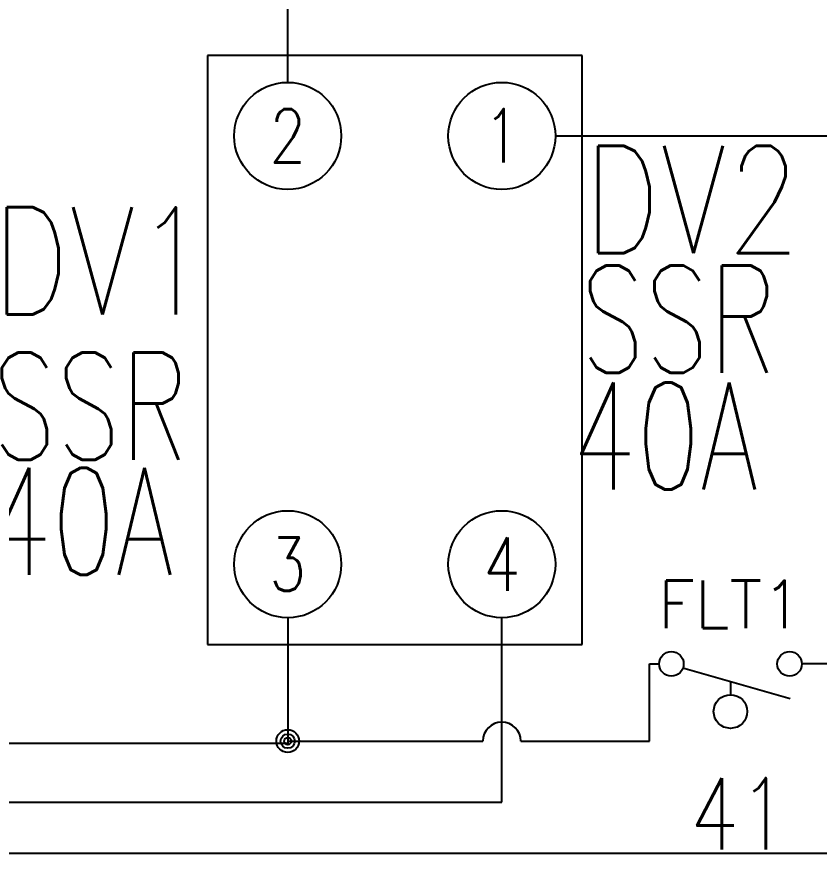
# Model space of a CAD drawing. Header units: millimetres. Extents: x 123.5 to 144.3, y 105.4 to 121.6.
# Drawn here: x 133.332 to 135.44, y 111.296 to 113.494 of the extents above; entities that cross this region are included whole.
import ezdxf
from ezdxf.enums import TextEntityAlignment as Align

# ---------------------------------------------------------------- set-up
doc = ezdxf.new("R2010")
doc.units = ezdxf.units.MM
for name, color, linetype in [('DESC', 250, 'Continuous'), ('SYMS', 7, 'Continuous'), ('TAGS', 250, 'Continuous'), ('TERMS', 250, 'Continuous'), ('WIREFIXED', 7, 'Continuous'), ('WIRES', 7, 'Continuous')]:
    doc.layers.add(name, color=color, linetype=linetype)
doc.styles.add('WD', font='romans.shx')

# ---------------------------------------------------------------- blocks, each defined once
blk = doc.blocks.new('VDV1TF')
for p, q in [((-0.09375, 0.34375), (-0.09375, -0.34375)), ((0.34375, 0.34375), (-0.09375, 0.34375)), ((0.34375, -0.34375), (0.34375, 0.34375)), ((-0.09375, -0.34375), (0.34375, -0.34375))]:
    blk.add_line(p, q)
for centre in [(0, 0.25), (0.25, 0.25), (0, -0.25), (0.25, -0.25)]:
    blk.add_circle(centre, 0.0625)
at = {"style": 'WD', "width": 0.7}
for tag, p in [('INST', (0.13052, 0.5446)), ('LOC', (0.13052, 0.375)), ('RATING2', (0.125, -0.15625))]:
    blk.add_attdef(tag, text='', height=0.125, dxfattribs=at).set_placement(p, align=Align.CENTER)
at = {"style": 'WD', "flags": 1}
for tag, p in [('X2TERM02', (0, 0.3125)), ('X2TERM04', (0.25, 0.3125)), ('X4TERM02', (-0.0625, 0.25)), ('X1TERM04', (0.3125, 0.25)), ('X4TERM01', (-0.0625, -0.25)), ('X1TERM03', (0.3125, -0.25)), ('X8TERM01', (0, -0.3125)), ('X8TERM03', (0.25, -0.3125))]:
    blk.add_attdef(tag, p, '', height=0.0125, dxfattribs=at)
at = {"linetype": 'Continuous', "style": 'WD', "width": 0.8, "flags": 8}
for tag, p in [('TERM02', (0, 0.25)), ('TERM04', (0.25, 0.25)), ('TERM01', (0, -0.25)), ('TERM03', (0.25, -0.25))]:
    blk.add_attdef(tag, text='', height=0.0625, dxfattribs=at).set_placement(p, align=Align.MIDDLE)
at = {"style": 'WD'}
for tag, p, width in [('TAG1', (0.42188, 0.07738), 0.8), ('DESC1', (0.42188, -0.07887), 0.7), ('DESC2', (0.42188, -0.23512), 0.7), ('XREF', (0.42188, -0.39137), 0.7)]:
    blk.add_attdef(tag, p, '', height=0.125, dxfattribs=dict(at, width=width))
at = {"style": 'WD', "width": 0.7}
blk.add_attdef('RATING1', text='', height=0.125, dxfattribs=at).set_placement((0.125, 0.0625), align=Align.MIDDLE)
at = {"style": 'WD', "flags": 9}
blk.add_attdef('FAMILY', text='', height=0.01, dxfattribs=at).set_placement((0.11972, -0.08018), align=Align.CENTER)
at = {"linetype": 'Continuous', "style": 'WD', "flags": 1}
for tag, p in [('CAT', (0.125, -0.09069)), ('MFG', (0.125, -0.10955))]:
    blk.add_attdef(tag, text='', height=0.01, dxfattribs=at).set_placement(p, align=Align.MIDDLE)
at = {"linetype": 'Continuous', "style": 'WD', "flags": 9}
blk.add_attdef('ASSYCODE', text='', height=0.01, dxfattribs=at).set_placement((0.125, -0.14062), align=Align.CENTER)
blk = doc.blocks.new('HFL11')
at = {"linetype": 'Continuous'}
blk.add_line((-0.1248, -0.0103), (0.157, -0.0908), dxfattribs=at)
blk.add_line((0, -0.046), (0, -0.08))
for centre, radius in [((-0.1553, 0), 0.0322), ((0.1553, 0), 0.0322), ((0, -0.125), 0.0442)]:
    blk.add_circle(centre, radius)
at = {"style": 'WD', "width": 0.7}
for tag, p in [('INST', (0, 0.7321)), ('LOC', (0, 0.5625)), ('DESC1', (0, 0.4062)), ('DESC2', (0, 0.25)), ('XREF', (0, -0.3319)), ('WDTAGALT', (0, -0.5))]:
    blk.add_attdef(tag, text='', height=0.125, dxfattribs=at).set_placement(p, align=Align.CENTER)
at = {"style": 'WD'}
blk.add_attdef('TAG1', text='', height=0.125, dxfattribs=at).set_placement((0, 0.0938), align=Align.CENTER)
for tag, p, height, flags in [('FAMILY', (0.0376, 0.0371), 0.01, 9), ('CONTACT', (0.0376, 0.0204), 0.01, 1), ('X4TERM01', (-0.1875, 0), 0.0125, 1), ('X1TERM02', (0.1875, 0), 0.0125, 1)]:
    blk.add_attdef(tag, p, '', height=height, dxfattribs=dict(at, flags=flags))
for tag, p in [('X2LINK', (0, 0.0312)), ('X8LINK', (0, -0.2188))]:
    blk.add_attdef(tag, p, '', height=0.01, dxfattribs=at)
at = {"linetype": 'Continuous', "style": 'WD', "flags": 9}
for tag, p in [('CAT', (0.0626, -0.0071)), ('MFG', (0.0626, -0.0266)), ('ASSYCODE', (0.0631, -0.0495))]:
    blk.add_attdef(tag, text='', height=0.01, dxfattribs=at).set_placement(p, align=Align.CENTER)
at = {"linetype": 'Continuous', "style": 'WD', "flags": 8}
blk.add_attdef('TERM01', text='', height=0.125, dxfattribs=at).set_placement((-0.25, -0.0314), align=Align.TOP_RIGHT)
blk.add_attdef('TERM02', text='', height=0.125, dxfattribs=at).set_placement((0.25, -0.0314), align=Align.TOP_LEFT)
at = {"style": 'WD', "width": 0.7}
blk.add_attdef('RATING1', (0.2493, -0.3058), '', height=0.125, dxfattribs=at)
blk = doc.blocks.new('WDDOT')
for radius in [0.03, 0.0187, 0.00929]:
    blk.add_circle((0, 0), radius)
blk = doc.blocks.new('WD_WNH')
at = {"linetype": 'Continuous', "style": 'WD', "width": 0.8}
blk.add_attdef('WIRENO', text='', height=0.125, dxfattribs=at).set_placement((0, 0.0625), align=Align.CENTER)
at = {"style": 'WD', "flags": 1}
for tag, p in [('W01USER', (0, 0.0781)), ('W02USER', (0, 0.0703)), ('W03USER', (0, 0.0625)), ('W04USER', (0, 0.0547)), ('W05USER', (0, 0.0469)), ('W06USER', (0, 0.0391)), ('W07USER', (0, 0.0312)), ('W08USER', (0, 0.0234)), ('W09USER', (0, 0.0156)), ('W10USER', (0, 0.0078))]:
    blk.add_attdef(tag, text='', height=0.005, dxfattribs=at).set_placement(p, align=Align.CENTER)

msp = doc.modelspace()

# ---------------------------------------------------------------- linework, layer by layer
at = {"layer": 'WIRES'}
for p, q in [((134.0438, 113.3212), (134.0438, 113.6257)), ((134.7469, 113.1806), (136.0348, 113.1806)), ((134.0438, 111.915), (134.0438, 111.585)), ((134.6063, 111.431), (134.6063, 111.915)), ((134.9945, 111.5909), (134.9945, 111.7937)), ((134.9945, 111.7937), (135.0196, 111.7937)), ((135.5595, 111.7937), (135.3946, 111.7937)), ((134.0438, 111.585), (133.0785, 111.585)), ((134.0438, 111.5909), (134.5563, 111.5909)), ((134.6563, 111.5909), (134.9945, 111.5909)), ((133.0285, 111.431), (134.6063, 111.431)), ((132.6031, 111.2964), (135.5595, 111.2964))]:
    msp.add_line(p, q, dxfattribs=at)
msp.add_arc((134.6063, 111.5909), 0.05, 0, 180, dxfattribs=at)

# ---------------------------------------------------------------- block references
at = {"layer": 'SYMS'}
ref = msp.add_blockref('VDV1TF', (132.466, 112.607), dxfattribs=dict(at, xscale=2.25, yscale=2.25, zscale=2.25))
ref.add_attrib('DESC2', '40A', (133.2543, 112.0273), dxfattribs={"layer": 'DESC', "height": 0.28125, "style": 'WD', "width": 0.7})
ref.add_attrib('DESC1', 'SSR', (133.2675, 112.3301), dxfattribs={"layer": 'DESC', "height": 0.28125, "style": 'WD', "width": 0.7})
ref.add_attrib('TAG1', 'DV1', (133.2675, 112.7118), dxfattribs={"layer": 'TAGS', "height": 0.28125, "style": 'WD', "width": 0.8})
ref.add_attrib('TERM03', '4', dxfattribs={"layer": 'TERMS', "linetype": 'Continuous', "height": 0.1406, "style": 'WD', "width": 0.8, "flags": 8}).set_placement((133.0285, 112.0445), align=Align.MIDDLE)
ref.add_attrib('TERM04', '1', dxfattribs={"layer": 'TERMS', "linetype": 'Continuous', "height": 0.1406, "style": 'WD', "width": 0.8, "flags": 8}).set_placement((133.0285, 113.1695), align=Align.MIDDLE)
ref.add_attrib('TERM02', '2', dxfattribs={"layer": 'TERMS', "linetype": 'Continuous', "height": 0.1406, "style": 'WD', "width": 0.8, "flags": 8}).set_placement((132.466, 113.1695), align=Align.MIDDLE)
ref.add_attrib('TERM01', '3', dxfattribs={"layer": 'TERMS', "linetype": 'Continuous', "height": 0.1406, "style": 'WD', "width": 0.8, "flags": 8}).set_placement((132.466, 112.0445), align=Align.MIDDLE)
ref = msp.add_blockref('VDV1TF', (134.0438, 112.6181), dxfattribs=dict(at, xscale=2.25, yscale=2.25, zscale=2.25))
ref.add_attrib('DESC2', '40A', (134.7903, 112.2516), dxfattribs={"layer": 'DESC', "height": 0.28125, "style": 'WD', "width": 0.7})
ref.add_attrib('DESC1', 'SSR', (134.8133, 112.5585), dxfattribs={"layer": 'DESC', "height": 0.28125, "style": 'WD', "width": 0.7})
ref.add_attrib('TAG1', 'DV2', (134.821, 112.873), dxfattribs={"layer": 'TAGS', "height": 0.28125, "style": 'WD', "width": 0.8})
ref.add_attrib('TERM03', '4', dxfattribs={"layer": 'TERMS', "linetype": 'Continuous', "height": 0.1406, "style": 'WD', "width": 0.8, "flags": 8}).set_placement((134.6063, 112.0556), align=Align.MIDDLE)
ref.add_attrib('TERM04', '1', dxfattribs={"layer": 'TERMS', "linetype": 'Continuous', "height": 0.1406, "style": 'WD', "width": 0.8, "flags": 8}).set_placement((134.6063, 113.1806), align=Align.MIDDLE)
ref.add_attrib('TERM02', '2', dxfattribs={"layer": 'TERMS', "linetype": 'Continuous', "height": 0.1406, "style": 'WD', "width": 0.8, "flags": 8}).set_placement((134.0438, 113.1806), align=Align.MIDDLE)
ref.add_attrib('TERM01', '3', dxfattribs={"layer": 'TERMS', "linetype": 'Continuous', "height": 0.1406, "style": 'WD', "width": 0.8, "flags": 8}).set_placement((134.0438, 112.0556), align=Align.MIDDLE)
ref = msp.add_blockref('HFL11', (135.2071, 111.7937), dxfattribs=at)
ref.add_attrib('TAG1', 'FLT1', dxfattribs={"layer": 'TAGS', "height": 0.125, "style": 'WD'}).set_placement((135.2071, 111.8874), align=Align.CENTER)
msp.add_blockref('WDDOT', (134.0438, 111.5909), dxfattribs=at)
at = {"layer": 'WIREFIXED'}
ref = msp.add_blockref('WD_WNH', (135.2291, 111.2126), dxfattribs=dict(at, xscale=1.5, yscale=1.5, zscale=1.5))
ref.add_attrib('WIRENOF', '41', dxfattribs={"linetype": 'Continuous', "height": 0.1875, "style": 'WD', "width": 0.8}).set_placement((135.2291, 111.3064), align=Align.CENTER)

doc.saveas('drawing.dxf')
